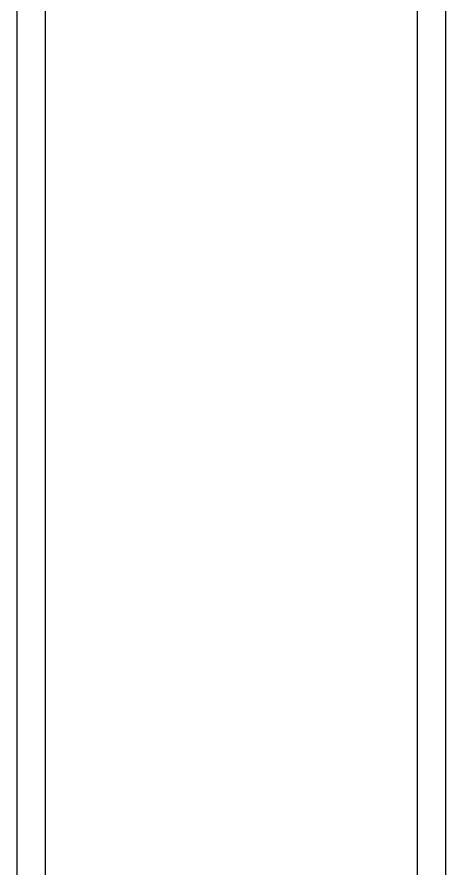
# Model space of a CAD drawing. Header units: millimetres. Extents: x -201 to 3037, y -406 to 3230.
# Drawn here: x 2220 to 2280, y 1035 to 1154.2 of the extents above; entities that cross this region are included whole.
import ezdxf

# ---------------------------------------------------------------- set-up
doc = ezdxf.new("R2010")
doc.units = ezdxf.units.MM
doc.layers.add('HIDDEN', color=8, linetype='Continuous')
doc.layers.add('VISIBLE', color=7, linetype='Continuous')

msp = doc.modelspace()

# ---------------------------------------------------------------- linework, layer by layer
at = {"layer": 'HIDDEN'}
for points in [[(2220, 880), (2220, 1217)], [(2224, 880), (2224, 1217)], [(2224, 880), (2224, 1217)], [(2276, 880), (2276, 1217)], [(2276, 880), (2276, 1217)], [(2280, 880), (2280, 1217)]]:
    msp.add_lwpolyline(points, dxfattribs=at)
at = {"layer": 'VISIBLE'}
for points in [[(2220, 945), (2220, 1157)], [(2280, 945), (2280, 1157)]]:
    msp.add_lwpolyline(points, dxfattribs=at)

doc.saveas('drawing.dxf')
